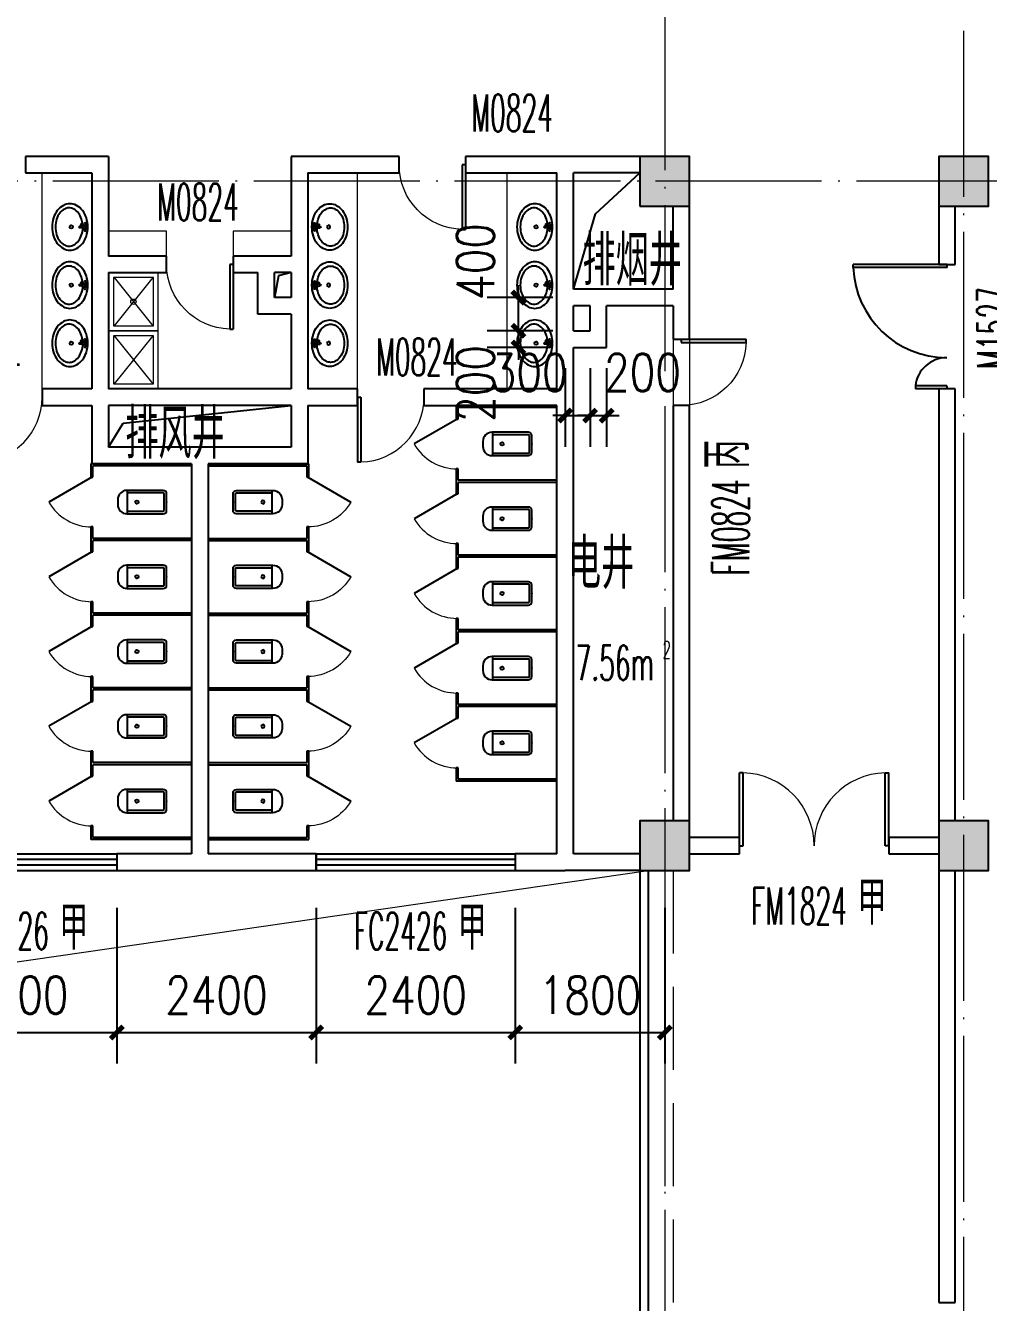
# Model space of a CAD drawing. Extents: x 1417642 to 3570900, y 124798 to 1191112.
# Drawn here: x 1567279 to 1578879, y 594271 to 609646 of the extents above; entities that cross this region are included whole.
import ezdxf

# ---------------------------------------------------------------- set-up
doc = ezdxf.new("R2010")
doc.units = 0
doc.header["$LTSCALE"] = 1000
doc.header["$MEASUREMENT"] = 0
doc.linetypes.add('DASH', pattern=[0.35, 0.25, -0.1])
doc.linetypes.add('DOTE', pattern=[2.42, 2, -0.2, 0.02, -0.2])
doc.layers.get('0').update_dxf_attribs({"linetype": 'CONTINUOUS'})
doc.layers.get('Defpoints').update_dxf_attribs({"linetype": 'CONTINUOUS'})
for name, color, linetype in [('COLUMN', 9, 'CONTINUOUS'), ('DOTE', 1, 'DOTE'), ('LATRINE', 6, 'CONTINUOUS'), ('LVTRY', 6, 'CONTINUOUS'), ('PUB_DIM', 3, 'CONTINUOUS'), ('PUB_HATCH', 8, 'CONTINUOUS'), ('PUB_TEXT', 40, 'CONTINUOUS'), ('SPACE', 7, 'CONTINUOUS'), ('STAIR', 2, 'CONTINUOUS'), ('tiaozheng', 20, 'CONTINUOUS'), ('WALL', 4, 'CONTINUOUS'), ('WINDOW', 2, 'CONTINUOUS'), ('WINDOW_TEXT', 7, 'CONTINUOUS')]:
    doc.layers.add(name, color=color, linetype=linetype)
doc.styles.add('_TCH_SPACE', font='ROMANS', dxfattribs={"width": 0.7, "height": 5, "bigfont": 'Z'})
doc.styles.add('_TCH_WINDOW', font='ROMANS.shx', dxfattribs={"width": 0.7, "height": 400, "bigfont": 'Z.shx'})
doc.styles.add('DIM_FONT', font='SIMPLEX.shx', dxfattribs={"width": 0.8})
doc.styles.add('Z', font='ROMANS', dxfattribs={"width": 0.7, "bigfont": 'Z'})
doc.dimstyles.new('DIMN150', dxfattribs={"dimscale": 1.5, "dimtxt": 300, "dimasz": 100, "dimexe": 250, "dimexo": 300, "dimgap": 150, "dimtad": 1, "dimdec": 0, "dimzin": 0, "dimdsep": 46, "dimtxsty": 'DIM_FONT', "dimblk": 'ARCHTICK', "dimcen": 0.09, "dimdle": 1.5, "dimclrt": 7, "dimazin": 2, "dimtfac": 1, "dimtdec": 0, "dimtix": 1, "dimtmove": 2, "dimatfit": 3, "dimldrblk": 'ARCHTICK', "dimfxl": 1, "dimtolj": 1, "dimtzin": 0, "dimarcsym": 0})

# ---------------------------------------------------------------- blocks, each defined once
blk = doc.blocks.new('_ArchTick')
at = {"color": 0, "linetype": 'ByBlock', "const_width": 0.4}
blk.add_lwpolyline([(-0.5, -0.5), (0.5, 0.5)], dxfattribs=at)
blk = doc.blocks.new('*D2491')
at = {"layer": 'Defpoints', "color": 0}
for p in [(1573216, 605971), (1574079, 605971), (1574079, 605771)]:
    blk.add_point(p, dxfattribs=at)
at = {"layer": 'PUB_DIM', "color": 0, "lineweight": -2}
for p, q in [((1573216, 605971), (1573216, 606121)), ((1573629, 605971), (1572841, 605971)), ((1573216, 605771), (1573216, 605971)), ((1573629, 605771), (1572841, 605771)), ((1573216, 605771), (1573216, 605621))]:
    blk.add_line(p, q, dxfattribs=at)
at = {"layer": 'PUB_DIM', "color": 0, "lineweight": -2, "xscale": 150, "yscale": 150, "zscale": 150}
for p, rotation in [((1573216, 605971), 270), ((1573216, 605771), 90)]:
    blk.add_blockref('_ArchTick', p, dxfattribs=dict(at, rotation=rotation))
at = {"layer": 'PUB_DIM', "color": 7, "insert": (1572698, 605337), "char_height": 450, "attachment_point": 5, "rotation": 90, "style": 'DIM_FONT'}
blk.add_mtext('\\A1;200', dxfattribs=at)
blk = doc.blocks.new('*D2492')
at = {"layer": 'Defpoints', "color": 0}
for p in [(1573216, 606371), (1574079, 606371), (1574079, 605971)]:
    blk.add_point(p, dxfattribs=at)
at = {"layer": 'PUB_DIM', "color": 0, "lineweight": -2}
for p, q in [((1573216, 606371), (1573216, 606521)), ((1573629, 606371), (1572841, 606371)), ((1573216, 605971), (1573216, 606371)), ((1573629, 605971), (1572841, 605971)), ((1573216, 605971), (1573216, 605821))]:
    blk.add_line(p, q, dxfattribs=at)
at = {"layer": 'PUB_DIM', "color": 0, "lineweight": -2, "xscale": 150, "yscale": 150, "zscale": 150}
for p, rotation in [((1573216, 606371), 270), ((1573216, 605971), 90)]:
    blk.add_blockref('_ArchTick', p, dxfattribs=dict(at, rotation=rotation))
at = {"layer": 'PUB_DIM', "color": 7, "insert": (1572698, 606804), "char_height": 450, "attachment_point": 5, "rotation": 90, "style": 'DIM_FONT'}
blk.add_mtext('\\A1;400', dxfattribs=at)
blk = doc.blocks.new('*D2493')
at = {"layer": 'Defpoints', "color": 0}
for p in [(1574079, 605971), (1574279, 605971), (1574279, 604950)]:
    blk.add_point(p, dxfattribs=at)
at = {"layer": 'PUB_DIM', "color": 0, "lineweight": -2}
for p, q in [((1574079, 605521), (1574079, 604575)), ((1574279, 605521), (1574279, 604575)), ((1574079, 604950), (1573929, 604950)), ((1574079, 604950), (1574279, 604950)), ((1574279, 604950), (1574429, 604950))]:
    blk.add_line(p, q, dxfattribs=at)
at = {"layer": 'PUB_DIM', "color": 0, "lineweight": -2, "xscale": 150, "yscale": 150, "zscale": 150}
blk.add_blockref('_ArchTick', (1574079, 604950), dxfattribs=at)
at = {"layer": 'PUB_DIM', "color": 0, "lineweight": -2, "xscale": 150, "yscale": 150, "zscale": 150, "rotation": 180}
blk.add_blockref('_ArchTick', (1574279, 604950), dxfattribs=at)
at = {"layer": 'PUB_DIM', "color": 7, "insert": (1574712, 605468), "char_height": 450, "attachment_point": 5, "style": 'DIM_FONT'}
blk.add_mtext('\\A1;200', dxfattribs=at)
blk = doc.blocks.new('*D2494')
at = {"layer": 'Defpoints', "color": 0}
for p in [(1573779, 605971), (1574079, 605971), (1574079, 604950)]:
    blk.add_point(p, dxfattribs=at)
at = {"layer": 'PUB_DIM', "color": 0, "lineweight": -2}
for p, q in [((1573779, 605521), (1573779, 604575)), ((1574079, 605521), (1574079, 604575)), ((1573779, 604950), (1573629, 604950)), ((1573779, 604950), (1574079, 604950)), ((1574079, 604950), (1574229, 604950))]:
    blk.add_line(p, q, dxfattribs=at)
at = {"layer": 'PUB_DIM', "color": 0, "lineweight": -2, "xscale": 150, "yscale": 150, "zscale": 150}
blk.add_blockref('_ArchTick', (1573779, 604950), dxfattribs=at)
at = {"layer": 'PUB_DIM', "color": 0, "lineweight": -2, "xscale": 150, "yscale": 150, "zscale": 150, "rotation": 180}
blk.add_blockref('_ArchTick', (1574079, 604950), dxfattribs=at)
at = {"layer": 'PUB_DIM', "color": 7, "insert": (1573345, 605468), "char_height": 450, "attachment_point": 5, "style": 'DIM_FONT'}
blk.add_mtext('\\A1;300', dxfattribs=at)
blk = doc.blocks.new('*D3136')
at = {"layer": 'Defpoints', "color": 0}
for p in [(1565979, 599471), (1568379, 599471), (1568379, 597522)]:
    blk.add_point(p, dxfattribs=at)
at = {"layer": 'PUB_DIM', "color": 0, "lineweight": -2}
for p, q in [((1565979, 599021), (1565979, 597147)), ((1568379, 599021), (1568379, 597147)), ((1565976, 597522), (1568381, 597522))]:
    blk.add_line(p, q, dxfattribs=at)
at = {"layer": 'PUB_DIM', "color": 0, "lineweight": -2, "xscale": 150, "yscale": 150, "zscale": 150, "rotation": 180}
blk.add_blockref('_ArchTick', (1565979, 597522), dxfattribs=at)
at = {"layer": 'PUB_DIM', "color": 0, "lineweight": -2, "xscale": 150, "yscale": 150, "zscale": 150}
blk.add_blockref('_ArchTick', (1568379, 597522), dxfattribs=at)
at = {"layer": 'PUB_DIM', "color": 7, "insert": (1567179, 597972), "char_height": 450, "attachment_point": 5, "style": 'DIM_FONT'}
blk.add_mtext('\\A1;2400', dxfattribs=at)
blk = doc.blocks.new('*D3137')
at = {"layer": 'Defpoints', "color": 0}
for p in [(1568379, 599471), (1570779, 599471), (1570779, 597522)]:
    blk.add_point(p, dxfattribs=at)
at = {"layer": 'PUB_DIM', "color": 0, "lineweight": -2}
for p, q in [((1568379, 599021), (1568379, 597147)), ((1570779, 599021), (1570779, 597147)), ((1568376, 597522), (1570781, 597522))]:
    blk.add_line(p, q, dxfattribs=at)
at = {"layer": 'PUB_DIM', "color": 0, "lineweight": -2, "xscale": 150, "yscale": 150, "zscale": 150, "rotation": 180}
blk.add_blockref('_ArchTick', (1568379, 597522), dxfattribs=at)
at = {"layer": 'PUB_DIM', "color": 0, "lineweight": -2, "xscale": 150, "yscale": 150, "zscale": 150}
blk.add_blockref('_ArchTick', (1570779, 597522), dxfattribs=at)
at = {"layer": 'PUB_DIM', "color": 7, "insert": (1569579, 597972), "char_height": 450, "attachment_point": 5, "style": 'DIM_FONT'}
blk.add_mtext('\\A1;2400', dxfattribs=at)
blk = doc.blocks.new('*D3138')
at = {"layer": 'Defpoints', "color": 0}
for p in [(1570779, 599471), (1573179, 599471), (1573179, 597522)]:
    blk.add_point(p, dxfattribs=at)
at = {"layer": 'PUB_DIM', "color": 0, "lineweight": -2}
for p, q in [((1570779, 599021), (1570779, 597147)), ((1573179, 599021), (1573179, 597147)), ((1570776, 597522), (1573181, 597522))]:
    blk.add_line(p, q, dxfattribs=at)
at = {"layer": 'PUB_DIM', "color": 0, "lineweight": -2, "xscale": 150, "yscale": 150, "zscale": 150, "rotation": 180}
blk.add_blockref('_ArchTick', (1570779, 597522), dxfattribs=at)
at = {"layer": 'PUB_DIM', "color": 0, "lineweight": -2, "xscale": 150, "yscale": 150, "zscale": 150}
blk.add_blockref('_ArchTick', (1573179, 597522), dxfattribs=at)
at = {"layer": 'PUB_DIM', "color": 7, "insert": (1571979, 597972), "char_height": 450, "attachment_point": 5, "style": 'DIM_FONT'}
blk.add_mtext('\\A1;2400', dxfattribs=at)
blk = doc.blocks.new('*D3139')
at = {"layer": 'Defpoints', "color": 0}
for p in [(1573179, 599471), (1574979, 599471), (1574979, 597522)]:
    blk.add_point(p, dxfattribs=at)
at = {"layer": 'PUB_DIM', "color": 0, "lineweight": -2}
for p, q in [((1573179, 599021), (1573179, 597147)), ((1574979, 599021), (1574979, 597147)), ((1573176, 597522), (1574981, 597522))]:
    blk.add_line(p, q, dxfattribs=at)
at = {"layer": 'PUB_DIM', "color": 0, "lineweight": -2, "xscale": 150, "yscale": 150, "zscale": 150, "rotation": 180}
blk.add_blockref('_ArchTick', (1573179, 597522), dxfattribs=at)
at = {"layer": 'PUB_DIM', "color": 0, "lineweight": -2, "xscale": 150, "yscale": 150, "zscale": 150}
blk.add_blockref('_ArchTick', (1574979, 597522), dxfattribs=at)
at = {"layer": 'PUB_DIM', "color": 7, "insert": (1574079, 597972), "char_height": 450, "attachment_point": 5, "style": 'DIM_FONT'}
blk.add_mtext('\\A1;1800', dxfattribs=at)
blk = doc.blocks.new('_FZH')
blk.add_lwpolyline([(-0.5, -0.5), (0.5, -0.5), (0.5, 0.5), (-0.5, 0.5)], close=True)
at = {"layer": 'PUB_HATCH'}
blk.add_solid([(-0.5, -0.5), (0.5, -0.5), (-0.5, 0.5), (0.5, 0.5)], dxfattribs=at)
blk = doc.blocks.new('$DorLib2D$00000225')
at = {"color": 0}
for p, q in [((0.475, -0.001), (0.475, 0.752)), ((0.475, 0.752), (0.5, 0.752)), ((0.5, -0.001), (0.5, 0.752)), ((-0.5, 0), (-0.5, 0.252)), ((-0.475, 0.252), (-0.5, 0.252)), ((-0.475, 0), (-0.475, 0.252)), ((-0.475, 0), (-0.5, 0)), ((0.475, -0.001), (0.5, -0.001))]:
    blk.add_line(p, q, dxfattribs=at)
for centre, radius, start, end in [((0.505, -0.002), 0.755, 92.2493, 179.7238), ((-0.501, 0.003), 0.251, 359.7899, 84.0974)]:
    blk.add_arc(centre, radius, start, end, dxfattribs=at)
blk = doc.blocks.new('$DorLib2D$00000002')
for p, q in [((-0.5, 0), (-0.5, 0.4875)), ((-0.475, 0.4875), (-0.5, 0.4875)), ((-0.475, 0), (-0.475, 0.4875)), ((0.475, 0), (0.475, 0.4875)), ((0.475, 0.4875), (0.5, 0.4875)), ((0.5, 0), (0.5, 0.4875)), ((-0.5, 0), (-0.475, 0)), ((0.5, 0), (0.475, 0))]:
    blk.add_line(p, q)
at = {"lineweight": 13}
for centre, start, end in [((-0.4875, 0), 0, 88.53072), ((0.4875, 0), 91.46928, 180)]:
    blk.add_arc(centre, 0.4875, start, end, dxfattribs=at)
blk = doc.blocks.new('$TCHSYS$WIN2D')
for p, q in [((-0.5, 0.5), (0.5, 0.5)), ((-0.5, 0.5), (-0.5, -0.5)), ((0.5, 0.5), (0.5, -0.5)), ((0.5, 0.1667), (-0.5, 0.1667)), ((0.5, -0.1667), (-0.5, -0.1667)), ((-0.5, -0.5), (0.5, -0.5))]:
    blk.add_line(p, q)
blk = doc.blocks.new('$DorLib2D$00000001')
for p, q in [((0.45, 0.975), (0.5, 0.975)), ((0.45, 0), (0.45, 0.975)), ((0.5, 0), (0.5, 0.975)), ((0.5, 0), (0.45, 0))]:
    blk.add_line(p, q)
at = {"lineweight": 13}
blk.add_arc((0.475, 0), 0.975, 91.4693, 180, dxfattribs=at)
blk = doc.blocks.new('$lvtry$00000193')
for p, q in [((-17, -43, 0), (-17, -33, 0)), ((17, -43, 0), (17, -33, 0))]:
    blk.add_line(p, q)
at = {"elevation": 0}
blk.add_lwpolyline([(280, -215, 0.12431), (260, -136, 0.105707), (198, -63, 0.086941), (110, -17, 0.077137), (0, 0, 0.077137), (-110, -17, 0.086941), (-198, -63, 0.105707), (-260, -136, 0.12431), (-280, -215, 0.12431), (-260, -294, 0.105707), (-198, -367, 0.086941), (-110, -413, 0.077137), (0, -430, 0.077137), (110, -413, 0.086941), (198, -367, 0.105707), (260, -294, 0.12431)], format="xyb", close=True, dxfattribs=at)
blk.add_lwpolyline([(-25, -61, 0.056876), (-95, -75, 0.086941), (-168, -113, 0.105707), (-216, -170, 0.12431), (-230, -225, 0.12431), (-216, -280, 0.105707), (-168, -337, 0.086941), (-95, -375, 0.077137), (0, -390, 0.077137), (95, -375, 0.086941), (168, -337, 0.105707), (216, -280, 0.12431), (230, -225, 0.12431), (216, -170, 0.105707), (168, -113, 0.086941), (95, -75, 0.06676), (13, -60, 0.06676)], format="xyb", dxfattribs=at)
for centre, radius in [((0, -43, 0), 16.7), ((0, -200, 0), 20)]:
    blk.add_circle(centre, radius)
for centre, radius, start, end in [((-40, -34, 0), 10.1, 106.6096, 258.1648), ((-64, 234, 0), 259, 274.7069, 282.3732), ((-75, -213, 0), 173, 71.36, 79.1873), ((-29, -80, 0), 6.77, 155.344, 308.3224), ((-171, 19, 0), 166, 324.8411, 338.1337), ((-171, 19, 0), 170, 324.8411, 331.3523), ((-29, -80, 0), 3.37, 155.344, 308.3224), ((100, -194, 0), 170, 132.3141, 138.8253), ((100, -194, 0), 166, 125.5327, 138.8253), ((-12, -58, 0), 10.6, 201.8924, 261.774), ((0, -33, 0), 16.7, 0, 180), ((-381, -115, 0), 372, 2.3982, 6.7627), ((0, -96, 0), 9.9, 201.7837, 338.2163), ((64, 234, 0), 259, 257.6268, 265.2931), ((381, -115, 0), 372, 170.1008, 177.6018), ((75, -213, 0), 173, 100.8127, 110.4191), ((40, -34, 0), 10.1, 281.8352, 73.3904)]:
    blk.add_arc(centre, radius, start, end)
blk.add_point((0, -33, 0))
blk = doc.blocks.new('$lvtry$00000200')
for p, q in [((-140, -40, 0), (-140, -480, 0)), ((-110, -40, 0), (-110, -470, 0)), ((100, 0, 0), (-100, 0, 0)), ((100, -30, 0), (-100, -30, 0)), ((110, -470, 0), (110, -40, 0)), ((140, -480, 0), (140, -40, 0)), ((140, -470, 0), (-140, -470, 0)), ((-30, -590, 0), (30, -590, 0))]:
    blk.add_line(p, q)
blk.add_circle((0, -359, 0), 20)
for centre, radius, start, end in [((-100, -40, 0), 40, 90, 180), ((-100, -40, 0), 10, 90, 180), ((100, -40, 0), 40, 0, 90), ((100, -40, 0), 10, 0, 90), ((-30, -480, 0), 110, 180, 270), ((30, -480, 0), 110, 270, 0)]:
    blk.add_arc(centre, radius, start, end)
blk.add_point((0, 0))
blk = doc.blocks.new('$TCHSYS$APDOOR2D')
blk.add_line((0.5, 0), (0, 0.866))
at = {"lineweight": 13}
blk.add_arc((0.5, 0), 1, 120, 180, dxfattribs=at)

msp = doc.modelspace()

# ---------------------------------------------------------------- linework, layer by layer
at = {"layer": 'DOTE', "lineweight": 0, "elevation": 0}
for points in [[(1574978.7, 626844.4), (1574978.7, 515570.4)], [(1578578.7, 626522.2), (1578578.7, 515570.4)], [(1596227.1, 607770.9), (1432052.3, 607770.9)]]:
    msp.add_lwpolyline(points, dxfattribs=at)
at = {"layer": 'LATRINE'}
for p, q in [((1573678.7, 605070.9), (1572466.2, 605070.9)), ((1572466.2, 605070.9), (1572466.2, 604908.4)), ((1573678.7, 605045.9), (1572491.2, 605045.9)), ((1572491.2, 604908.4), (1572491.2, 605045.9)), ((1573678.7, 605045.9), (1573678.7, 605070.9)), ((1572466.2, 604908.4), (1572491.2, 604908.4)), ((1568066.2, 604370.9), (1568066.2, 604208.4)), ((1569278.7, 604370.9), (1568066.2, 604370.9)), ((1568091.2, 604208.4), (1568091.2, 604345.9)), ((1569278.7, 604345.9), (1568091.2, 604345.9)), ((1569278.7, 604345.9), (1569278.7, 604370.9)), ((1569478.7, 604370.9), (1570691.2, 604370.9)), ((1569478.7, 604370.9), (1569478.7, 604345.9)), ((1569478.7, 604345.9), (1570666.2, 604345.9)), ((1570666.2, 604345.9), (1570666.2, 604208.4)), ((1570691.2, 604208.4), (1570691.2, 604370.9)), ((1572491.2, 604308.4), (1572466.2, 604308.4)), ((1572466.2, 604308.4), (1572466.2, 604158.4)), ((1572491.2, 604170.9), (1572491.2, 604308.4)), ((1568066.2, 604208.4), (1568091.2, 604208.4)), ((1570666.2, 604208.4), (1570691.2, 604208.4)), ((1572466.2, 604158.4), (1572466.2, 604008.4)), ((1573678.7, 604170.9), (1572491.2, 604170.9)), ((1573678.7, 604145.9), (1572491.2, 604145.9)), ((1572491.2, 604008.4), (1572491.2, 604145.9)), ((1573678.7, 604145.9), (1573678.7, 604170.9)), ((1572466.2, 604008.4), (1572491.2, 604008.4)), ((1568091.2, 603608.4), (1568066.2, 603608.4)), ((1568066.2, 603608.4), (1568066.2, 603458.4)), ((1568091.2, 603470.9), (1568091.2, 603608.4)), ((1570691.2, 603608.4), (1570666.2, 603608.4)), ((1570666.2, 603608.4), (1570666.2, 603470.9)), ((1570691.2, 603458.4), (1570691.2, 603608.4)), ((1568066.2, 603458.4), (1568066.2, 603308.4)), ((1569278.7, 603470.9), (1568091.2, 603470.9)), ((1569278.7, 603445.9), (1568091.2, 603445.9)), ((1568091.2, 603308.4), (1568091.2, 603445.9)), ((1569278.7, 603445.9), (1569278.7, 603470.9)), ((1569478.7, 603470.9), (1570666.2, 603470.9)), ((1569478.7, 603470.9), (1569478.7, 603445.9)), ((1569478.7, 603445.9), (1570666.2, 603445.9)), ((1570666.2, 603445.9), (1570666.2, 603308.4)), ((1570691.2, 603308.4), (1570691.2, 603458.4)), ((1572491.2, 603408.4), (1572466.2, 603408.4)), ((1572466.2, 603408.4), (1572466.2, 603258.4)), ((1572491.2, 603270.9), (1572491.2, 603408.4)), ((1568066.2, 603308.4), (1568091.2, 603308.4)), ((1570666.2, 603308.4), (1570691.2, 603308.4)), ((1572466.2, 603258.4), (1572466.2, 603108.4)), ((1573678.7, 603270.9), (1572491.2, 603270.9)), ((1573678.7, 603245.9), (1572491.2, 603245.9)), ((1572491.2, 603108.4), (1572491.2, 603245.9)), ((1573678.7, 603245.9), (1573678.7, 603270.9)), ((1572466.2, 603108.4), (1572491.2, 603108.4)), ((1568091.2, 602708.4), (1568066.2, 602708.4)), ((1568066.2, 602708.4), (1568066.2, 602558.4)), ((1568091.2, 602570.9), (1568091.2, 602708.4)), ((1569278.7, 602570.9), (1568091.2, 602570.9)), ((1569278.7, 602545.9), (1569278.7, 602570.9)), ((1569478.7, 602570.9), (1570666.2, 602570.9)), ((1569478.7, 602570.9), (1569478.7, 602545.9)), ((1570691.2, 602708.4), (1570666.2, 602708.4)), ((1570666.2, 602708.4), (1570666.2, 602570.9)), ((1570691.2, 602558.4), (1570691.2, 602708.4)), ((1568066.2, 602558.4), (1568066.2, 602408.4)), ((1569278.7, 602545.9), (1568091.2, 602545.9)), ((1568091.2, 602408.4), (1568091.2, 602545.9)), ((1569478.7, 602545.9), (1570666.2, 602545.9)), ((1570666.2, 602545.9), (1570666.2, 602408.4)), ((1570691.2, 602408.4), (1570691.2, 602558.4)), ((1572491.2, 602508.4), (1572466.2, 602508.4)), ((1572466.2, 602508.4), (1572466.2, 602358.4)), ((1572491.2, 602370.9), (1572491.2, 602508.4)), ((1568066.2, 602408.4), (1568091.2, 602408.4)), ((1570666.2, 602408.4), (1570691.2, 602408.4)), ((1572466.2, 602358.4), (1572466.2, 602208.4)), ((1573678.7, 602370.9), (1572491.2, 602370.9)), ((1573678.7, 602345.9), (1572491.2, 602345.9)), ((1572491.2, 602208.4), (1572491.2, 602345.9)), ((1573678.7, 602345.9), (1573678.7, 602370.9)), ((1572466.2, 602208.4), (1572491.2, 602208.4)), ((1568091.2, 601808.4), (1568066.2, 601808.4)), ((1568066.2, 601808.4), (1568066.2, 601658.4)), ((1568091.2, 601670.9), (1568091.2, 601808.4)), ((1570691.2, 601808.4), (1570666.2, 601808.4)), ((1570666.2, 601808.4), (1570666.2, 601670.9)), ((1570691.2, 601658.4), (1570691.2, 601808.4)), ((1568066.2, 601658.4), (1568066.2, 601508.4)), ((1569278.7, 601670.9), (1568091.2, 601670.9)), ((1569278.7, 601645.9), (1568091.2, 601645.9)), ((1568091.2, 601508.4), (1568091.2, 601645.9)), ((1569278.7, 601645.9), (1569278.7, 601670.9)), ((1569478.7, 601670.9), (1570666.2, 601670.9)), ((1569478.7, 601670.9), (1569478.7, 601645.9)), ((1569478.7, 601645.9), (1570666.2, 601645.9)), ((1570666.2, 601645.9), (1570666.2, 601508.4)), ((1570691.2, 601508.4), (1570691.2, 601658.4)), ((1568066.2, 601508.4), (1568091.2, 601508.4)), ((1570666.2, 601508.4), (1570691.2, 601508.4)), ((1572491.2, 601608.4), (1572466.2, 601608.4)), ((1572466.2, 601608.4), (1572466.2, 601458.4)), ((1572491.2, 601470.9), (1572491.2, 601608.4)), ((1572466.2, 601458.4), (1572466.2, 601308.4)), ((1573678.7, 601470.9), (1572491.2, 601470.9)), ((1573678.7, 601445.9), (1572491.2, 601445.9)), ((1572491.2, 601308.4), (1572491.2, 601445.9)), ((1573678.7, 601445.9), (1573678.7, 601470.9)), ((1572466.2, 601308.4), (1572491.2, 601308.4)), ((1568091.2, 600908.4), (1568066.2, 600908.4)), ((1568066.2, 600908.4), (1568066.2, 600758.4)), ((1568091.2, 600770.9), (1568091.2, 600908.4)), ((1570691.2, 600908.4), (1570666.2, 600908.4)), ((1570666.2, 600908.4), (1570666.2, 600770.9)), ((1570691.2, 600758.4), (1570691.2, 600908.4)), ((1568066.2, 600758.4), (1568066.2, 600608.4)), ((1569278.7, 600770.9), (1568091.2, 600770.9)), ((1569278.7, 600745.9), (1568091.2, 600745.9)), ((1568091.2, 600608.4), (1568091.2, 600745.9)), ((1569278.7, 600745.9), (1569278.7, 600770.9)), ((1569478.7, 600770.9), (1570666.2, 600770.9)), ((1569478.7, 600770.9), (1569478.7, 600745.9)), ((1569478.7, 600745.9), (1570666.2, 600745.9)), ((1570666.2, 600745.9), (1570666.2, 600608.4)), ((1570691.2, 600608.4), (1570691.2, 600758.4)), ((1568066.2, 600608.4), (1568091.2, 600608.4)), ((1570666.2, 600608.4), (1570691.2, 600608.4)), ((1572491.2, 600708.4), (1572466.2, 600708.4)), ((1572466.2, 600708.4), (1572466.2, 600545.9)), ((1572491.2, 600570.9), (1572491.2, 600708.4)), ((1573678.7, 600570.9), (1572491.2, 600570.9)), ((1573678.7, 600545.9), (1573678.7, 600570.9)), ((1573678.7, 600545.9), (1572466.2, 600545.9)), ((1568091.2, 600008.4), (1568066.2, 600008.4)), ((1568066.2, 600008.4), (1568066.2, 599845.9)), ((1568091.2, 599870.9), (1568091.2, 600008.4)), ((1570691.2, 600008.4), (1570666.2, 600008.4)), ((1570666.2, 600008.4), (1570666.2, 599870.9)), ((1570691.2, 599845.9), (1570691.2, 600008.4)), ((1569278.7, 599845.9), (1568066.2, 599845.9)), ((1569278.7, 599870.9), (1568091.2, 599870.9)), ((1569278.7, 599845.9), (1569278.7, 599870.9)), ((1569478.7, 599870.9), (1570666.2, 599870.9)), ((1569478.7, 599870.9), (1569478.7, 599845.9)), ((1569478.7, 599845.9), (1570691.2, 599845.9))]:
    msp.add_line(p, q, dxfattribs=at)
at = {"layer": 'LATRINE', "linetype": 'DASH', "lineweight": 0, "ltscale": 4}
for p, q in [((1574978.7, 599470.9, 0), (1574978.7, 592070.9, 0)), ((1575078.7, 599470.9, 0), (1575078.7, 592070.9, 0))]:
    msp.add_line(p, q, dxfattribs=at)
at = {"layer": 'LATRINE', "lineweight": 0, "elevation": 0}
for points in [[(1567478.7, 605270.9), (1567478.7, 607870.9)], [(1571278.7, 605270.9), (1571278.7, 607870.9)], [(1573078.7, 605270.9), (1573078.7, 607870.9)]]:
    msp.add_lwpolyline(points, dxfattribs=at)
at = {"layer": 'LVTRY', "lineweight": 0}
for p, q in [((1568810.3, 606610.9, 0), (1568346.7, 606030.9, 0)), ((1568346.7, 606610.9, 0), (1568810.3, 606030.9, 0)), ((1568810.3, 605910.9, 0), (1568346.7, 605330.9, 0)), ((1568346.7, 605910.9, 0), (1568810.3, 605330.9, 0))]:
    msp.add_line(p, q, dxfattribs=at)
at = {"layer": 'LVTRY', "lineweight": 0, "elevation": 0}
for points in [[(1568978.7, 607170.6), (1568278.7, 607170.6), (1568278.7, 606870.9), (1568978.7, 606870.9)], [(1570478.7, 607170.6), (1569778.7, 607170.6), (1569778.7, 606870.9), (1570478.7, 606870.9)], [(1568878.3, 605970.9), (1568878.3, 606670.9), (1568278.7, 606670.9), (1568278.7, 605970.9)], [(1568818.3, 606030.9), (1568818.3, 606610.9), (1568338.7, 606610.9), (1568338.7, 606030.9)], [(1568878.3, 605270.9), (1568878.3, 605970.9), (1568278.7, 605970.9), (1568278.7, 605270.9)], [(1568818.3, 605330.9), (1568818.3, 605910.9), (1568338.7, 605910.9), (1568338.7, 605330.9)]]:
    msp.add_lwpolyline(points, close=True, dxfattribs=at)
at = {"layer": 'LVTRY', "lineweight": 0}
msp.add_circle((1568578.5, 606320.9, 0), 32.1, dxfattribs=at)
at = {"layer": 'STAIR'}
for p, q in [((1574678.7, 599470.9, 0), (1574678.7, 582071, 0)), ((1574778.7, 599470.9, 0), (1574778.7, 592070.9, 0))]:
    msp.add_line(p, q, dxfattribs=at)
at = {"layer": 'STAIR', "lineweight": 0, "elevation": 0}
msp.add_lwpolyline([(1525278.7, 582071), (1530241.4, 593031.3), (1574778.7, 599470.9)], dxfattribs=at)
at = {"layer": 'tiaozheng', "color": 2}
for p, q in [((1574146.5, 607380, 0), (1574678.7, 607870.9, 0)), ((1573878.7, 606470.9, 0), (1574146.5, 607380, 0)), ((1570327.4, 606632.3, 0), (1570278.7, 606370.9, 0)), ((1570478.7, 606670.9, 0), (1570327.4, 606632.3, 0)), ((1568454.9, 604858.4, 0), (1570478.7, 605070.9, 0)), ((1568278.7, 604570.9, 0), (1568454.9, 604858.4, 0))]:
    msp.add_line(p, q, dxfattribs=at)
at = {"layer": 'WALL'}
for p, q in [((1568278.7, 608070.9), (1567278.7, 608070.9)), ((1567278.7, 608070.9), (1567278.7, 607870.9)), ((1568278.7, 608070.9), (1568278.7, 606870.9)), ((1570478.7, 608070.9), (1570478.7, 606870.9)), ((1571778.7, 608070.9), (1570478.7, 608070.9)), ((1571778.7, 607870.9), (1571778.7, 608070.9)), ((1573778.7, 608070.9), (1572578.7, 608070.9)), ((1572578.7, 608070.9), (1572578.7, 607870.9)), ((1574678.7, 608070.9), (1573778.7, 608070.9)), ((1567278.7, 607870.9), (1568078.7, 607870.9)), ((1568078.7, 607870.9), (1568078.7, 606770.9)), ((1570678.7, 607870.9), (1570678.7, 606770.9)), ((1570678.7, 607870.9), (1571778.7, 607870.9)), ((1572578.7, 607870.9), (1573678.7, 607870.9)), ((1573678.7, 606370.9), (1573678.7, 607870.9)), ((1574678.7, 607870.9), (1573878.7, 607870.9)), ((1573878.7, 606470.9), (1573878.7, 607870.9)), ((1575078.7, 606470.9), (1575078.7, 607470.9)), ((1575278.7, 606370.9), (1575278.7, 607470.9)), ((1578278.7, 607470.9), (1578278.7, 606770.9)), ((1578478.7, 606770.9), (1578478.7, 607470.9)), ((1568078.7, 606770.9), (1568078.7, 605270.9)), ((1568978.7, 606870.9), (1568278.7, 606870.9)), ((1568978.7, 606670.9), (1568978.7, 606870.9)), ((1570178.7, 606870.9), (1569778.7, 606870.9)), ((1569778.7, 606870.9), (1569778.7, 606670.9)), ((1570478.7, 606870.9), (1570178.7, 606870.9)), ((1570678.7, 606770.9), (1570678.7, 606270.9)), ((1578278.7, 606770.9), (1578478.7, 606770.9)), ((1568278.7, 606670.9), (1568278.7, 605270.9)), ((1568278.7, 606670.9), (1568978.7, 606670.9)), ((1569778.7, 606670.9), (1570078.7, 606670.9)), ((1570078.7, 606170.9), (1570078.7, 606670.9)), ((1570278.7, 606370.9), (1570278.7, 606670.9)), ((1570478.7, 606670.9), (1570278.7, 606670.9)), ((1570478.7, 606670.9), (1570478.7, 606370.9)), ((1574178.7, 606470.9), (1573878.7, 606470.9)), ((1575078.7, 606470.9), (1574178.7, 606470.9)), ((1570478.7, 606370.9), (1570278.7, 606370.9)), ((1570678.7, 606270.9), (1570678.7, 605270.9)), ((1573678.7, 605870.9), (1573678.7, 606370.9)), ((1574078.7, 606270.9), (1573878.7, 606270.9)), ((1573878.7, 605970.9), (1573878.7, 606270.9)), ((1574078.7, 605970.9), (1574078.7, 606270.9)), ((1575078.7, 606270.9), (1574278.7, 606270.9)), ((1574278.7, 605770.9), (1574278.7, 606270.9)), ((1575078.7, 606270.9), (1575078.7, 605870.9)), ((1575278.7, 605870.9), (1575278.7, 606370.9)), ((1570478.7, 606170.9), (1570078.7, 606170.9)), ((1570478.7, 606170.9), (1570478.7, 605270.9)), ((1573878.7, 605970.9), (1574078.7, 605970.9)), ((1573678.7, 605270.9), (1573678.7, 605870.9)), ((1575078.7, 605870.9), (1575278.7, 605870.9)), ((1573878.7, 605170.9), (1573878.7, 605770.9)), ((1573878.7, 605770.9), (1574278.7, 605770.9)), ((1568078.7, 605270.9), (1567478.7, 605270.9)), ((1567478.7, 605270.9), (1567478.7, 605070.9)), ((1570478.7, 605270.9), (1568278.7, 605270.9)), ((1571278.7, 605270.9), (1570678.7, 605270.9)), ((1571278.7, 605070.9), (1571278.7, 605270.9)), ((1573678.7, 605270.9), (1572078.7, 605270.9)), ((1572078.7, 605270.9), (1572078.7, 605070.9)), ((1578478.7, 605270.9), (1578278.7, 605270.9)), ((1578278.7, 605270.9), (1578278.7, 600070.9)), ((1578478.7, 600070.9), (1578478.7, 605270.9)), ((1567478.7, 605070.9), (1568078.7, 605070.9)), ((1568078.7, 605070.9), (1568078.7, 604370.9)), ((1568278.7, 605070.9), (1568278.7, 604570.9)), ((1570478.7, 605070.9), (1568278.7, 605070.9)), ((1570478.7, 605070.9), (1570478.7, 604570.9)), ((1570678.7, 605070.9), (1570678.7, 604370.9)), ((1570678.7, 605070.9), (1571278.7, 605070.9)), ((1572078.7, 605070.9), (1573678.7, 605070.9)), ((1573678.7, 599670.9), (1573678.7, 605070.9)), ((1573878.7, 599670.9), (1573878.7, 605170.9)), ((1575278.7, 605070.9), (1575078.7, 605070.9)), ((1575078.7, 605070.9), (1575078.7, 600070.9)), ((1575278.7, 600070.9), (1575278.7, 605070.9)), ((1569378.7, 604570.9), (1568278.7, 604570.9)), ((1570478.7, 604570.9), (1569378.7, 604570.9)), ((1569278.7, 604370.9), (1568078.7, 604370.9)), ((1569278.7, 604370.9), (1569278.7, 599670.9)), ((1569478.7, 604370.9), (1569478.7, 599670.9)), ((1570678.7, 604370.9), (1569478.7, 604370.9)), ((1575878.7, 599870.9), (1575278.7, 599870.9)), ((1575878.7, 599670.9), (1575878.7, 599870.9)), ((1578278.7, 599870.9), (1577678.7, 599870.9)), ((1577678.7, 599870.9), (1577678.7, 599670.9)), ((1569278.7, 599670.9), (1568378.7, 599670.9)), ((1568378.7, 599670.9), (1568378.7, 599470.9)), ((1570778.7, 599670.9), (1569478.7, 599670.9)), ((1570778.7, 599470.9), (1570778.7, 599670.9)), ((1573678.7, 599670.9), (1573178.7, 599670.9)), ((1573178.7, 599670.9), (1573178.7, 599470.9)), ((1574678.7, 599670.9), (1573878.7, 599670.9)), ((1575278.7, 599670.9), (1575878.7, 599670.9)), ((1577678.7, 599670.9), (1578278.7, 599670.9)), ((1568378.7, 599470.9), (1569378.7, 599470.9)), ((1569378.7, 599470.9), (1570778.7, 599470.9)), ((1573178.7, 599470.9), (1573778.7, 599470.9)), ((1574678.7, 599470.9), (1573778.7, 599470.9)), ((1578278.7, 599470.9), (1578278.7, 594270.9)), ((1578478.7, 594270.9), (1578478.7, 599470.9)), ((1578278.7, 594270.9), (1578478.7, 594270.9))]:
    msp.add_line(p, q, dxfattribs=at)
at = {"layer": 'WINDOW', "lineweight": 0}
for p, q in [((1575078.7, 605870.9), (1575078.7, 605070.9)), ((1575278.7, 605870.9), (1575278.7, 605070.9))]:
    msp.add_line(p, q, dxfattribs=at)

# ---------------------------------------------------------------- block references
at = {"layer": 'COLUMN', "lineweight": 0, "xscale": 600, "yscale": 600, "zscale": 600}
for p in [(1574978.7, 607770.9, 0), (1578578.7, 607770.9, 0), (1574978.7, 599770.9, 0), (1578578.7, 599770.9, 0)]:
    msp.add_blockref('_FZH', p, dxfattribs=at)
at = {"layer": 'LATRINE', "lineweight": 0, "xscale": 600, "zscale": 25, "rotation": 90}
for p, yscale in [((1572478.7, 604608.4), 600), ((1568078.7, 603908.4), 600), ((1570678.7, 603908.4), -600), ((1572478.7, 603708.4), 600), ((1568078.7, 603008.4), 600), ((1570678.7, 603008.4), -600), ((1572478.7, 602808.4), 600), ((1568078.7, 602108.4), 600), ((1570678.7, 602108.4), -600), ((1572478.7, 601908.4), 600), ((1568078.7, 601208.4), 600), ((1570678.7, 601208.4), -600), ((1572478.7, 601008.4), 600), ((1568078.7, 600308.4), 600), ((1570678.7, 600308.4), -600)]:
    msp.add_blockref('$TCHSYS$APDOOR2D', p, dxfattribs=dict(at, yscale=yscale))
at = {"layer": 'LVTRY', "lineweight": 0, "rotation": 270}
for name, p in [('$lvtry$00000193', (1568028.7, 607220.9, 0)), ('$lvtry$00000193', (1573628.7, 607220.9, 0)), ('$lvtry$00000193', (1568028.7, 606520.9, 0)), ('$lvtry$00000193', (1573628.7, 606520.9, 0)), ('$lvtry$00000193', (1568028.7, 605820.9, 0)), ('$lvtry$00000193', (1573628.7, 605820.9, 0)), ('$lvtry$00000200', (1573378.7, 604608.4, 0)), ('$lvtry$00000200', (1568978.7, 603908.4, 0)), ('$lvtry$00000200', (1573378.7, 603708.4, 0)), ('$lvtry$00000200', (1568978.7, 603008.4, 0)), ('$lvtry$00000200', (1573378.7, 602808.4, 0)), ('$lvtry$00000200', (1568978.7, 602108.4, 0)), ('$lvtry$00000200', (1573378.7, 601908.4, 0)), ('$lvtry$00000200', (1568978.7, 601208.4, 0)), ('$lvtry$00000200', (1573378.7, 601008.4, 0)), ('$lvtry$00000200', (1568978.7, 600308.4, 0))]:
    msp.add_blockref(name, p, dxfattribs=at)
for name, p, yscale in [('$lvtry$00000193', (1570728.7, 607220.9, 0), -1), ('$lvtry$00000193', (1570728.7, 606520.9, 0), -1), ('$lvtry$00000193', (1570728.7, 605820.9, 0), -1), ('$lvtry$00000200', (1569778.7, 603908.4, 0), -0.9999999999999996), ('$lvtry$00000200', (1569778.7, 603008.4, 0), -0.9999999999999996), ('$lvtry$00000200', (1569778.7, 602108.4, 0), -0.9999999999999996), ('$lvtry$00000200', (1569778.7, 601208.4, 0), -0.9999999999999996), ('$lvtry$00000200', (1569778.7, 600308.4, 0), -0.9999999999999996)]:
    msp.add_blockref(name, p, dxfattribs=dict(at, yscale=yscale))
at = {"layer": 'WINDOW', "lineweight": 0}
ref = msp.add_blockref('$DorLib2D$00000001', (1572178.7, 607970.9), dxfattribs=dict(at, xscale=-800, yscale=800, zscale=-800, rotation=180))
ref.add_attrib('A', 'M0824', (1572648.4, 608371.2), dxfattribs={"layer": 'WINDOW_TEXT', "lineweight": 0, "height": 446.25, "style": '_TCH_WINDOW', "width": 0.494118})
ref = msp.add_blockref('$DorLib2D$00000001', (1569378.7, 606770.9), dxfattribs=dict(at, xscale=-800, yscale=800, zscale=-800, rotation=180))
ref.add_attrib('A', 'M0824', (1568864.2, 607297), dxfattribs={"layer": 'WINDOW_TEXT', "lineweight": 0, "height": 446.25, "style": '_TCH_WINDOW', "width": 0.494118})
ref = msp.add_blockref('$DorLib2D$00000225', (1578378.7, 606020.9), dxfattribs=dict(at, xscale=1500, yscale=1500, zscale=1500, rotation=90))
ref.add_attrib('A', 'M1527', (1579188, 605511.6), dxfattribs={"layer": 'WINDOW_TEXT', "lineweight": 0, "height": 446.25, "rotation": 90, "style": '_TCH_WINDOW', "width": 0.494118})
ref = msp.add_blockref('$DorLib2D$00000001', (1567078.7, 605170.9), dxfattribs=dict(at, xscale=800, yscale=800, zscale=800, rotation=180))
ref.add_attrib('A', 'M0824', (1566243.2, 605417), dxfattribs={"layer": 'WINDOW_TEXT', "lineweight": 0, "height": 446.25, "style": '_TCH_WINDOW', "width": 0.494118})
ref = msp.add_blockref('$DorLib2D$00000001', (1571678.7, 605170.9), dxfattribs=dict(at, xscale=800, yscale=800, zscale=800, rotation=180))
ref.add_attrib('A', 'M0824', (1571501.3, 605431.5), dxfattribs={"layer": 'WINDOW_TEXT', "lineweight": 0, "height": 446.25, "style": '_TCH_WINDOW', "width": 0.494118})
for name, p, xscale, yscale, zscale, rotation in [('$DorLib2D$00000001', (1575178.7, 605470.9), 800, -800, 800, 90), ('$DorLib2D$00000002', (1576778.7, 599770.9), -1800, -1800, -1800, 180)]:
    msp.add_blockref(name, p, dxfattribs=dict(at, xscale=xscale, yscale=yscale, zscale=zscale, rotation=rotation))
at = {"layer": 'WINDOW', "color": 2, "xscale": -2400, "yscale": -200, "zscale": -2400}
for p, rotation in [((1567178.7, 599570.9), 180.000000000063), ((1571978.7, 599570.9), 180.0000000000637)]:
    msp.add_blockref('$TCHSYS$WIN2D', p, dxfattribs=dict(at, rotation=rotation))

# ---------------------------------------------------------------- texts
at = {"layer": 'PUB_TEXT', "style": 'Z', "width": 0.7}
for s, p in [('排烟井', (1573988.9, 606516.9, 0)), ('排风井', (1568481, 604430.6, 0)), ('电井', (1573812.9, 602867, 0))]:
    msp.add_text(s, height=600, dxfattribs=at).set_placement(p)
at = {"layer": 'SPACE', "style": '_TCH_SPACE', "width": 0.525}
for s, height, p in [('7.56m', 420, (1573905.6, 601762, 0)), ('2', 210, (1574955.6, 602024.5, 0))]:
    msp.add_text(s, height=height, dxfattribs=at).set_placement(p)
at = {"layer": 'WINDOW_TEXT', "style": '_TCH_WINDOW'}
for s, height, width, p in [('丙', 525, 0.7, (1575995.2, 604309.3)), ('FM0824', 446.25, 0.494118, (1575995.2, 603028.3))]:
    msp.add_text(s, height=height, rotation=90, dxfattribs=dict(at, width=width)).set_placement(p)
for s, height, width, p in [('甲', 525, 0.7, (1577300.5, 598821.7)), ('FM1824', 446.25, 0.494118, (1576019.5, 598821.7))]:
    msp.add_text(s, height=height, dxfattribs=dict(at, width=width)).set_placement(p)
at = {"layer": 'WINDOW_TEXT', "color": 2, "style": '_TCH_WINDOW'}
for s, height, width, p in [('甲', 525, 0.7, (1567684.8, 598520.9)), ('甲', 525, 0.7, (1572484.8, 598520.9)), ('FC2426', 446.25, 0.494118, (1566435.3, 598520.9)), ('FC2426', 446.25, 0.494118, (1571235.3, 598520.9))]:
    msp.add_text(s, height=height, dxfattribs=dict(at, width=width)).set_placement(p)

# ---------------------------------------------------------------- dimensions: what is measured, and where the dimension line sits
at = {"layer": 'PUB_DIM'}
for base, p1, p2, angle, picture, middle in [((1573215.8, 606370.9), (1574078.7, 605970.9), (1574078.7, 606370.9), 90, '*D2492', (1572698.3, 606804.4)), ((1573215.8, 605970.9), (1574078.7, 605770.9), (1574078.7, 605970.9), 90, '*D2491', (1572698.3, 605337.4)), ((1574078.7, 604950), (1573778.7, 605970.9), (1574078.7, 605970.9), 0, '*D2494', (1573345.2, 605467.5)), ((1574278.7, 604950), (1574078.7, 605970.9), (1574278.7, 605970.9), 0, '*D2493', (1574712.2, 605467.5))]:
    dim = msp.add_linear_dim(base=base, p1=p1, p2=p2, angle=angle, dimstyle='DIMN150', dxfattribs=at)
    dim.commit()
    dim.dimension.update_dxf_attribs({"geometry": picture, "text_midpoint": middle, "dimtype": 129})
for p1, p2, picture, middle in [((1565978.7, 599470.9), (1568378.7, 599470.9), '*D3136', (1567178.7, 597972.1)), ((1568378.7, 599470.9), (1570778.7, 599470.9), '*D3137', (1569578.7, 597972.1)), ((1570778.7, 599470.9), (1573178.7, 599470.9), '*D3138', (1571978.7, 597972.1)), ((1573178.7, 599470.9), (1574978.7, 599470.9), '*D3139', (1574078.7, 597972.1))]:
    dim = msp.add_aligned_dim(p1=p1, p2=p2, distance=-1948.8, dimstyle='DIMN150', dxfattribs=at)
    dim.commit()
    dim.dimension.update_dxf_attribs({"geometry": picture, "text_midpoint": middle})

doc.saveas('drawing.dxf')
